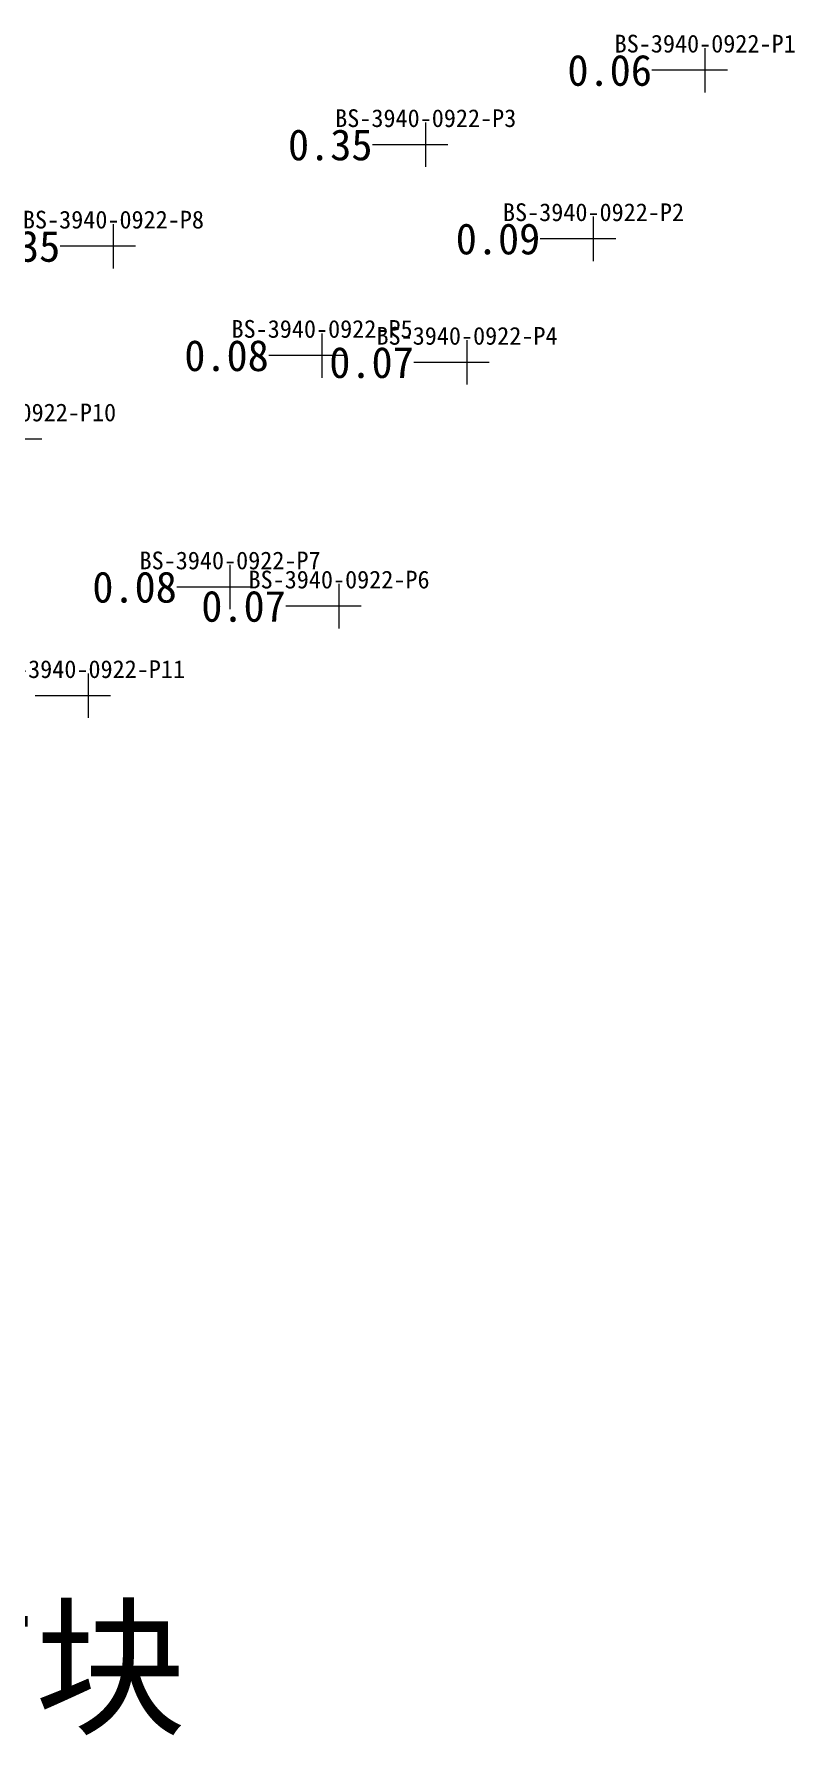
# Model space of a CAD drawing. Header units: inches. Extents: x 469984 to 470107, y 4349588 to 4349650.
# Drawn here: x 470090.26 to 470107.4, y 4349608.75 to 4349647.57 of the extents above; entities that cross this region are included whole.
import ezdxf
from ezdxf import colors
from ezdxf.entities.mleader import LeaderData, LeaderLine
from ezdxf.enums import TextEntityAlignment as Align
from ezdxf.math import Vec2, Vec3

# ---------------------------------------------------------------- set-up
doc = ezdxf.new("R2010")
doc.units = ezdxf.units.IN
doc.header["$MEASUREMENT"] = 0
for name, color, linetype, lineweight in [('点', 7, 'Continuous', 0), ('线条', 7, 'Continuous', 0), ('钻孔', 7, 'Continuous', 0)]:
    doc.layers.add(name, color=color, linetype=linetype, lineweight=lineweight)
doc.styles.add('3dmine_textStyle_2', font='', dxfattribs={"height": 1})
doc.styles.get("Standard").update_dxf_attribs({"font": 'arial.ttf'})
doc.styles.get('3dmine_textStyle_2').set_extended_font_data('SimSun-ExtB')

msp = doc.modelspace()

# ---------------------------------------------------------------- hatches: boundary and pattern name
at = {"layer": '钻孔', "linetype": 'Continuous', "lineweight": 0, "true_color": 0x808080, "extrusion": (0, 1, 0)}
for points in [[(-470106.381, 3930.383), (-470105.381, 3930.383), (-470105.381, 3940.383), (-470106.381, 3940.383)], [(-470100.082, 3930.317), (-470099.082, 3930.317), (-470099.082, 3940.317), (-470100.082, 3940.317)], [(-470093.043, 3930.295), (-470092.043, 3930.295), (-470092.043, 3940.295), (-470093.043, 3940.295)], [(-470103.864, 3930.479), (-470102.864, 3930.479), (-470102.864, 3940.479), (-470103.864, 3940.479)], [(-470097.745, 3930.239), (-470096.745, 3930.239), (-470096.745, 3940.239), (-470097.745, 3940.239)], [(-470101.013, 3930.3), (-470100.013, 3930.3), (-470100.013, 3940.3), (-470101.013, 3940.3)], [(-470090.926, 3929.55), (-470089.926, 3929.55), (-470089.926, 3940.55), (-470090.926, 3940.55)], [(-470095.672, 3929.668), (-470094.672, 3929.668), (-470094.672, 3940.668), (-470095.672, 3940.668)], [(-470098.128, 3930.113), (-470097.128, 3930.113), (-470097.128, 3940.113), (-470098.128, 3940.113)], [(-470092.48, 3929.657), (-470091.48, 3929.657), (-470091.48, 3940.657), (-470092.48, 3940.657)]]:
    msp.add_hatch(color=8, dxfattribs=at).paths.add_polyline_path(points, flags=0)

# ---------------------------------------------------------------- linework, layer by layer
at = {"layer": '点', "color": 138, "linetype": 'Continuous', "lineweight": 0, "true_color": 0x004c4c}
for points, elevation in [([(470105.381, 4349646.261), (470105.381, 4349647.261)], 3940.383), ([(470105.881, 4349646.761), (470104.881, 4349646.761)], 3940.383), ([(470099.082, 4349644.582), (470099.082, 4349645.582)], 3940.317), ([(470099.582, 4349645.082), (470098.582, 4349645.082)], 3940.317), ([(470102.864, 4349642.463), (470102.864, 4349643.463)], 3940.479), ([(470092.043, 4349642.296), (470092.043, 4349643.296)], 3940.295), ([(470092.543, 4349642.796), (470091.543, 4349642.796)], 3940.295), ([(470103.364, 4349642.963), (470102.364, 4349642.963)], 3940.479), ([(470096.745, 4349639.834), (470096.745, 4349640.834)], 3940.239), ([(470097.245, 4349640.334), (470096.245, 4349640.334)], 3940.239), ([(470100.013, 4349639.678), (470100.013, 4349640.678)], 3940.3), ([(470100.513, 4349640.178), (470099.513, 4349640.178)], 3940.3), ([(470090.426, 4349638.452), (470089.426, 4349638.452)], 3940.55), ([(470094.672, 4349634.618), (470094.672, 4349635.618)], 3940.668), ([(470095.172, 4349635.118), (470094.172, 4349635.118)], 3940.668), ([(470097.128, 4349634.187), (470097.128, 4349635.187)], 3940.113), ([(470097.628, 4349634.687), (470096.628, 4349634.687)], 3940.113), ([(470091.48, 4349632.169), (470091.48, 4349633.169)], 3940.657), ([(470091.98, 4349632.669), (470090.98, 4349632.669)], 3940.657)]:
    msp.add_lwpolyline(points, dxfattribs=dict(at, elevation=elevation))
at = {"layer": '线条', "color": 138, "linetype": 'Continuous', "lineweight": 0, "true_color": 0x004c4c}
for points, elevation in [([(470105.381, 4349646.761), (470105.381, 4349646.761), (470105.381, 4349646.761)], 3940.383), ([(470099.082, 4349645.082), (470099.082, 4349645.082), (470099.082, 4349645.082)], 3940.317), ([(470092.043, 4349642.796), (470092.043, 4349642.796), (470092.043, 4349642.796)], 3940.295), ([(470102.864, 4349642.963), (470102.864, 4349642.963), (470102.864, 4349642.963)], 3940.479), ([(470096.745, 4349640.334), (470096.745, 4349640.334), (470096.745, 4349640.334)], 3940.239), ([(470100.013, 4349640.178), (470100.013, 4349640.178), (470100.013, 4349640.178)], 3940.3), ([(470094.672, 4349635.118), (470094.672, 4349635.118), (470094.672, 4349635.118)], 3940.668), ([(470097.128, 4349634.687), (470097.128, 4349634.687), (470097.128, 4349634.687)], 3940.113), ([(470091.48, 4349632.669), (470091.48, 4349632.669), (470091.48, 4349632.669)], 3940.657)]:
    msp.add_lwpolyline(points, dxfattribs=dict(at, elevation=elevation))
at = {"layer": '钻孔', "color": 8, "linetype": 'Continuous', "lineweight": 0, "true_color": 0x808080}
for points, elevation in [([(470105.381, 4349646.761), (470104.181, 4349646.761)], 3940.383), ([(470105.381, 4349646.761), (470104.181, 4349646.761)], 3930.383), ([(470099.082, 4349645.082), (470097.882, 4349645.082)], 3940.317), ([(470099.082, 4349645.082), (470097.882, 4349645.082)], 3930.317), ([(470092.043, 4349642.796), (470090.843, 4349642.796)], 3940.295), ([(470092.043, 4349642.796), (470090.843, 4349642.796)], 3930.295), ([(470102.864, 4349642.963), (470101.664, 4349642.963)], 3940.479), ([(470102.864, 4349642.963), (470101.664, 4349642.963)], 3930.479), ([(470096.745, 4349640.334), (470095.545, 4349640.334)], 3940.239), ([(470096.745, 4349640.334), (470095.545, 4349640.334)], 3930.239), ([(470100.013, 4349640.178), (470098.813, 4349640.178)], 3940.3), ([(470100.013, 4349640.178), (470098.813, 4349640.178)], 3930.3), ([(470094.672, 4349635.118), (470093.472, 4349635.118)], 3940.668), ([(470094.672, 4349635.118), (470093.472, 4349635.118)], 3929.668), ([(470097.128, 4349634.687), (470095.928, 4349634.687)], 3940.113), ([(470097.128, 4349634.687), (470095.928, 4349634.687)], 3930.113), ([(470091.48, 4349632.669), (470090.28, 4349632.669)], 3940.657), ([(470091.48, 4349632.669), (470090.28, 4349632.669)], 3929.657)]:
    msp.add_lwpolyline(points, dxfattribs=dict(at, elevation=elevation))

# ---------------------------------------------------------------- texts
at = {"layer": '钻孔', "color": 138, "linetype": 'Continuous', "lineweight": 0, "true_color": 0x004c4c, "style": '3dmine_textStyle_2'}
for s, p in [('BS-3940-0922-P1', (470105.381, 4349647.161, 3940.383)), ('BS-3940-0922-P3', (470099.082, 4349645.482, 3940.317)), ('BS-3940-0922-P8', (470092.043, 4349643.196, 3940.295)), ('BS-3940-0922-P2', (470102.864, 4349643.363, 3940.479)), ('BS-3940-0922-P5', (470096.745, 4349640.734, 3940.239)), ('BS-3940-0922-P4', (470100.013, 4349640.578, 3940.3)), ('BS-3940-0922-P10', (470089.926, 4349638.852, 3940.55)), ('BS-3940-0922-P7', (470094.672, 4349635.518, 3940.668)), ('BS-3940-0922-P6', (470097.128, 4349635.087, 3940.113)), ('BS-3940-0922-P11', (470091.48, 4349633.069, 3940.657))]:
    msp.add_text(s, height=0.4, dxfattribs=at).set_placement(p, align=Align.CENTER)
at = {"layer": '钻孔', "color": 8, "linetype": 'Continuous', "lineweight": 0, "true_color": 0x808080, "style": '3dmine_textStyle_2'}
for s, p in [('0.06', (470104.181, 4349646.761, 3935.383)), ('0.35', (470097.882, 4349645.082, 3935.317)), ('0.35', (470090.843, 4349642.796, 3935.295)), ('0.09', (470101.664, 4349642.963, 3935.479)), ('0.08', (470095.545, 4349640.334, 3935.239)), ('0.07', (470098.813, 4349640.178, 3935.3)), ('0.08', (470093.472, 4349635.118, 3935.168)), ('0.07', (470095.928, 4349634.687, 3935.113))]:
    msp.add_text(s, height=0.7, dxfattribs=at).set_placement(p, align=Align.MIDDLE_RIGHT)

# ---------------------------------------------------------------- leaders
ml = msp.add_multileader_mtext('Standard')
ml.set_content('4{\\f宋体|b0|i0|c134|p2;号矿块}', color=256)
ml.set_leader_properties()
ml.build(insert=Vec2(0, 0))
ml.multileader.update_dxf_attribs({"dogleg_length": 0.36, "arrow_head_size": 0.18})
ctx = ml.context
ctx.base_point, ctx.char_height, ctx.arrow_head_size, ctx.landing_gap_size, ctx.plane_origin = Vec3(470081.418, 4349610.597, 3940.527), 2.5, 0.18, 0.09, Vec3(470075.245, 4349637.561, 3940.527)
notes = []
notes.append((ctx, [(0, (1, 1, 0), (470081.058, 4349610.597, 3940.527), (1, 0), 0.36, [(0, [(470075.245, 4349637.561, 3940.527)], 256, [])])]))
ctx.mtext.insert, ctx.mtext.flow_direction = Vec3(470081.508, 4349612.029, 3940.527), 5
for ctx, leaders in notes:
    for number, flags, end, landing, length, lines in leaders:
        leader = LeaderData()
        leader.index, (leader.has_last_leader_line, leader.has_dogleg_vector, leader.attachment_direction) = number, flags
        leader.last_leader_point, leader.dogleg_vector, leader.dogleg_length = Vec3(end), Vec3(landing), length
        for number, points, colour, breaks in lines:
            line = LeaderLine()
            line.index, line.vertices, line.color, line.breaks = number, Vec3.list(points), colors.encode_raw_color(colour), breaks
            leader.lines.append(line)
        ctx.leaders.append(leader)

doc.saveas('drawing.dxf')
